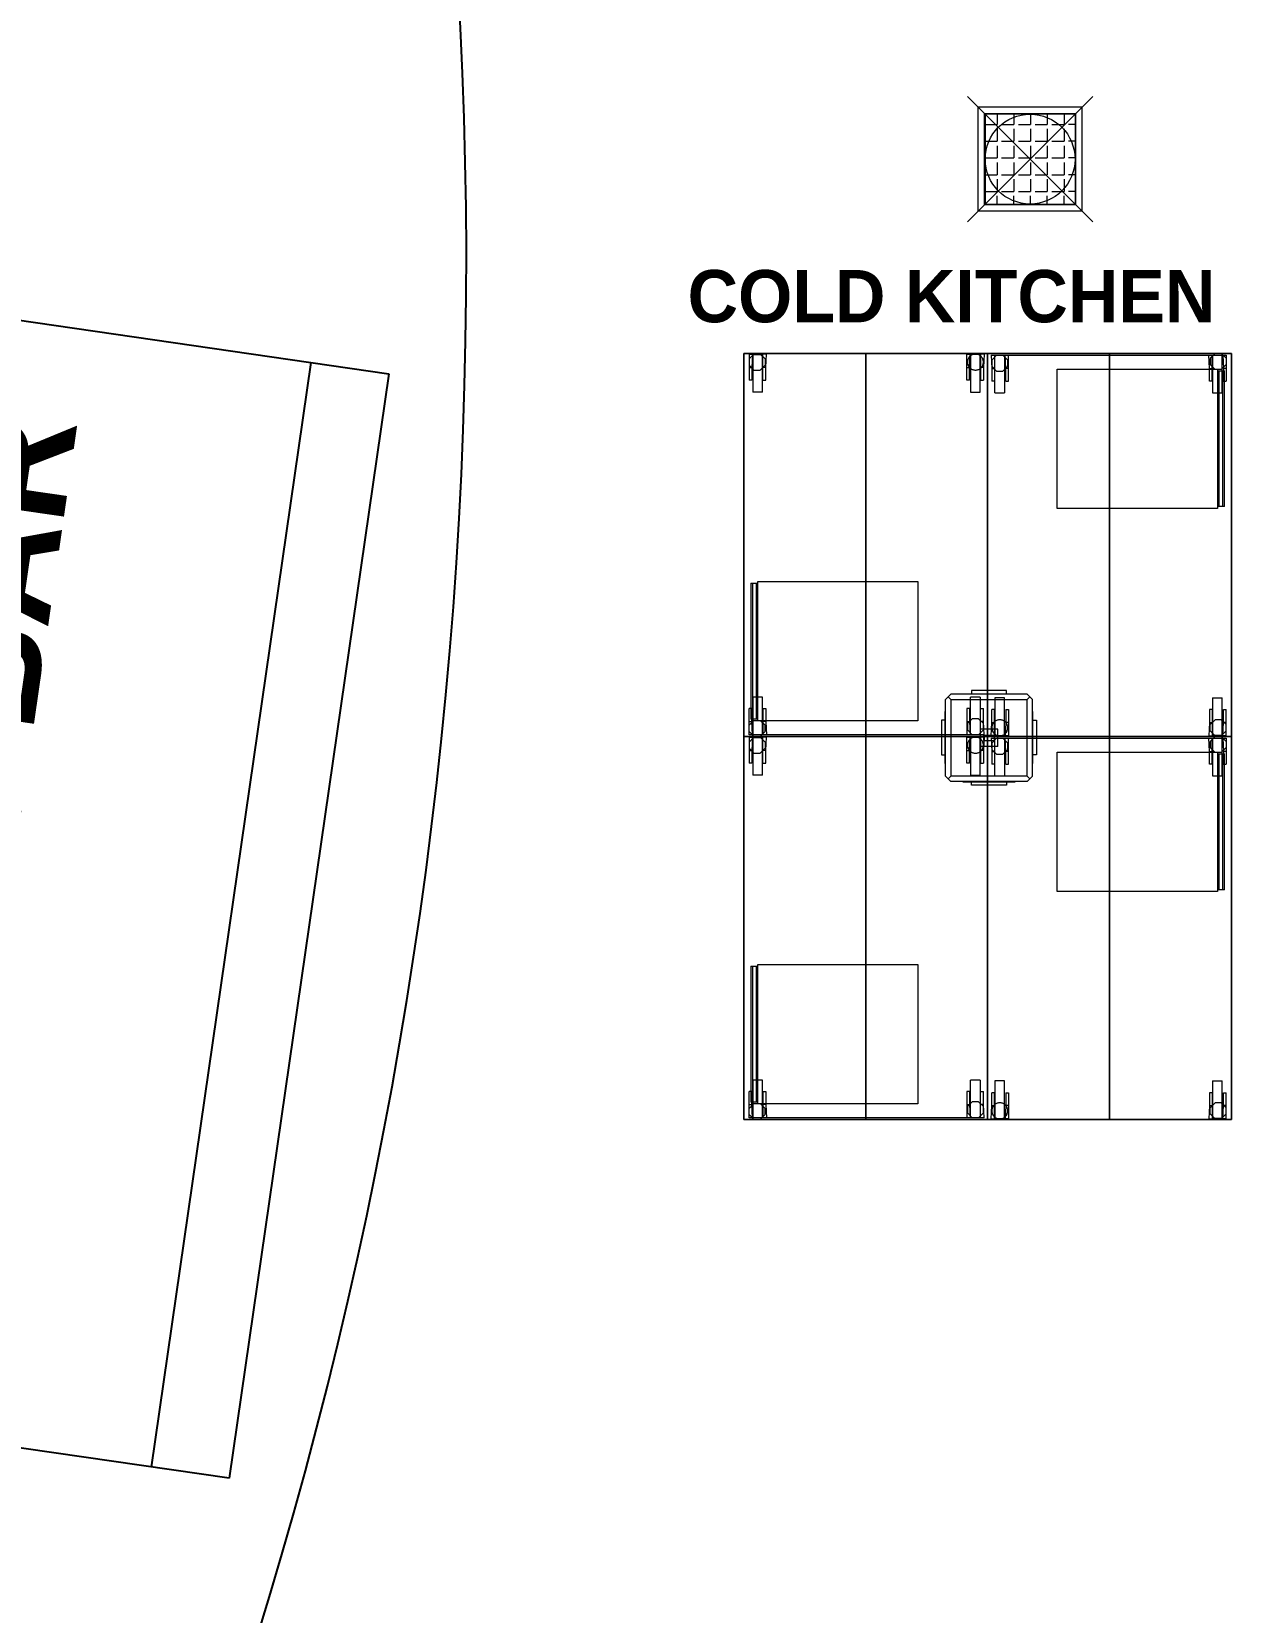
# Model space of a CAD drawing. Header units: inches. Extents: x 478327 to 492265, y -26791 to -22136.
# Drawn here: x 482668.2 to 482767.8, y -25893.4 to -25762.1 of the extents above; entities that cross this region are included whole.
import ezdxf

# ---------------------------------------------------------------- set-up
doc = ezdxf.new("R2010")
doc.units = ezdxf.units.IN
doc.header["$MEASUREMENT"] = 0
doc.linetypes.add('AUSGEZOGEN', pattern=[0])
doc.layers.add('A-GLASS', color=4, linetype='Continuous')
doc.layers.add('K3-TEXT', color=167, linetype='AUSGEZOGEN')
doc.layers.add('TC-EQUIPMENT', color=251, linetype='Continuous', lineweight=5)
doc.styles.get("Standard").update_dxf_attribs({"font": ''})
doc.styles.get('Standard').set_extended_font_data('MicrogrammaSSi', bold=True)

msp = doc.modelspace()

# ---------------------------------------------------------------- linework, layer by layer
at = {"color": 30, "true_color": 0xf26722}
for p, q in [((482652.552, -25783.948, 3.812), (482697.885, -25790.508, 3.812)), ((482678.154, -25881.293, 3.812), (482691.427, -25789.574, 3.812)), ((482697.885, -25790.508, 3.812), (482684.611, -25882.228, 3.812)), ((482684.611, -25882.228, 3.812), (482639.278, -25875.667, 3.812))]:
    msp.add_line(p, q, dxfattribs=at)
at = {"layer": 'A-GLASS', "color": 4}
msp.add_arc((482318.594, -25780.954, 0.693), 385.703, 297.78218, 76.81682, dxfattribs=at)
at = {"layer": 'TC-EQUIPMENT'}
for p, q in [((482756.327, -25767.471), (482745.917, -25777.882)), ((482756.327, -25777.882), (482745.917, -25767.471)), ((482746.784, -25768.338), (482746.784, -25777.014)), ((482746.784, -25768.338), (482755.46, -25768.338)), ((482747.334, -25776.465), (482747.334, -25768.888)), ((482747.334, -25768.888), (482754.91, -25768.888)), ((482747.391, -25768.946), (482747.391, -25776.407)), ((482754.853, -25768.946), (482747.391, -25768.946)), ((482748.379, -25768.946), (482748.379, -25769.795)), ((482749.771, -25768.946), (482749.771, -25769.795)), ((482751.163, -25768.946), (482751.163, -25769.795)), ((482752.554, -25768.946), (482752.554, -25769.795)), ((482753.946, -25768.946), (482753.946, -25769.795)), ((482754.853, -25768.946), (482754.853, -25776.407)), ((482754.91, -25776.465), (482754.91, -25768.888)), ((482755.46, -25777.014), (482755.46, -25768.338)), ((482747.391, -25769.795), (482748.379, -25769.795)), ((482748.379, -25770.174), (482748.379, -25771.186)), ((482748.758, -25769.795), (482749.771, -25769.795)), ((482749.771, -25770.174), (482749.771, -25771.186)), ((482750.15, -25769.795), (482751.163, -25769.795)), ((482751.163, -25770.174), (482751.163, -25771.186)), ((482751.542, -25769.795), (482752.554, -25769.795)), ((482752.554, -25770.174), (482752.554, -25771.186)), ((482752.934, -25769.795), (482753.946, -25769.795)), ((482753.946, -25770.174), (482753.946, -25771.186)), ((482754.853, -25769.795), (482754.325, -25769.795)), ((482747.391, -25771.186), (482748.379, -25771.186)), ((482748.379, -25771.566), (482748.379, -25772.578)), ((482748.758, -25771.186), (482749.771, -25771.186)), ((482749.771, -25771.566), (482749.771, -25772.578)), ((482750.15, -25771.186), (482751.163, -25771.186)), ((482751.163, -25771.566), (482751.163, -25772.578)), ((482751.542, -25771.186), (482752.554, -25771.186)), ((482752.554, -25771.566), (482752.554, -25772.578)), ((482752.934, -25771.186), (482753.946, -25771.186)), ((482753.946, -25771.566), (482753.946, -25772.578)), ((482754.853, -25771.186), (482754.325, -25771.186)), ((482747.391, -25772.578), (482748.379, -25772.578)), ((482748.758, -25772.578), (482749.771, -25772.578)), ((482750.15, -25772.578), (482751.163, -25772.578)), ((482751.542, -25772.578), (482752.554, -25772.578)), ((482752.934, -25772.578), (482753.946, -25772.578)), ((482754.853, -25772.578), (482754.325, -25772.578)), ((482747.391, -25773.97), (482748.379, -25773.97)), ((482748.379, -25772.957), (482748.379, -25773.97)), ((482748.758, -25773.97), (482749.771, -25773.97)), ((482749.771, -25772.957), (482749.771, -25773.97)), ((482750.15, -25773.97), (482751.163, -25773.97)), ((482751.163, -25772.957), (482751.163, -25773.97)), ((482751.542, -25773.97), (482752.554, -25773.97)), ((482752.554, -25772.957), (482752.554, -25773.97)), ((482752.934, -25773.97), (482753.946, -25773.97)), ((482753.946, -25772.957), (482753.946, -25773.97)), ((482754.853, -25773.97), (482754.325, -25773.97)), ((482747.391, -25775.362), (482748.379, -25775.362)), ((482748.379, -25774.349), (482748.379, -25775.362)), ((482748.758, -25775.362), (482749.771, -25775.362)), ((482749.771, -25774.349), (482749.771, -25775.362)), ((482750.15, -25775.362), (482751.163, -25775.362)), ((482751.163, -25774.349), (482751.163, -25775.362)), ((482751.542, -25775.362), (482752.554, -25775.362)), ((482752.554, -25774.349), (482752.554, -25775.362)), ((482752.934, -25775.362), (482753.946, -25775.362)), ((482753.946, -25774.349), (482753.946, -25775.362)), ((482754.853, -25775.362), (482754.325, -25775.362)), ((482754.91, -25776.465), (482747.334, -25776.465)), ((482747.391, -25776.407), (482754.853, -25776.407)), ((482748.379, -25776.407), (482748.379, -25775.741)), ((482749.771, -25776.407), (482749.771, -25775.741)), ((482751.163, -25776.407), (482751.163, -25775.741)), ((482752.554, -25776.407), (482752.554, -25775.741)), ((482753.946, -25776.407), (482753.946, -25775.741)), ((482755.46, -25777.014), (482746.784, -25777.014)), ((482727.351, -25788.813), (482747.594, -25788.813)), ((482727.351, -25820.624), (482727.351, -25788.813)), ((482727.351, -25820.624), (482727.351, -25788.813)), ((482727.351, -25788.813), (482727.351, -25820.624)), ((482747.594, -25788.813), (482727.351, -25788.813)), ((482727.351, -25788.813), (482747.594, -25788.813)), ((482727.784, -25788.871), (482727.784, -25791.04)), ((482727.784, -25789.276), (482728.189, -25788.871)), ((482727.784, -25788.871), (482728.074, -25788.871)), ((482728.189, -25790.201), (482727.784, -25789.796)), ((482727.784, -25789.97), (482728.016, -25789.97)), ((482728.074, -25788.871), (482728.016, -25789.97)), ((482728.016, -25789.97), (482728.016, -25791.04)), ((482728.102, -25788.9), (482728.102, -25792.023)), ((482728.102, -25788.9), (482728.912, -25788.9)), ((482728.71, -25788.871), (482728.189, -25788.871)), ((482728.71, -25788.871), (482729.115, -25789.276)), ((482729.115, -25789.796), (482728.71, -25790.201)), ((482728.912, -25792.023), (482728.912, -25788.9)), ((482728.941, -25791.04), (482728.941, -25788.871)), ((482729.23, -25788.871), (482728.941, -25788.871)), ((482729.172, -25789.97), (482728.941, -25789.97)), ((482729.115, -25789.276), (482729.115, -25789.796)), ((482729.172, -25789.97), (482729.23, -25788.871)), ((482729.172, -25791.04), (482729.172, -25789.97)), ((482737.472, -25788.813), (482737.472, -25820.624)), ((482737.472, -25820.624), (482737.472, -25788.813)), ((482745.859, -25791.04), (482745.859, -25788.871)), ((482745.859, -25788.871), (482746.148, -25788.871)), ((482745.859, -25789.97), (482746.09, -25789.97)), ((482745.919, -25789.478), (482745.917, -25789.536)), ((482745.917, -25789.536), (482745.919, -25789.594)), ((482745.927, -25789.421), (482745.919, -25789.478)), ((482745.919, -25789.594), (482745.927, -25789.651)), ((482745.939, -25789.364), (482745.927, -25789.421)), ((482745.927, -25789.651), (482745.939, -25789.708)), ((482745.957, -25789.308), (482745.939, -25789.364)), ((482745.939, -25789.708), (482745.957, -25789.763)), ((482745.979, -25789.255), (482745.957, -25789.308)), ((482745.957, -25789.763), (482745.979, -25789.817)), ((482746.006, -25789.203), (482745.979, -25789.255)), ((482745.979, -25789.817), (482746.006, -25789.869)), ((482746.037, -25789.154), (482746.006, -25789.203)), ((482746.006, -25789.869), (482746.037, -25789.917)), ((482746.072, -25789.108), (482746.037, -25789.154)), ((482746.037, -25789.917), (482746.072, -25789.963)), ((482746.112, -25789.065), (482746.072, -25789.108)), ((482746.072, -25789.963), (482746.112, -25790.006)), ((482746.09, -25789.97), (482746.148, -25788.871)), ((482746.09, -25791.04), (482746.09, -25789.97)), ((482746.155, -25789.026), (482746.112, -25789.065)), ((482746.2, -25788.991), (482746.155, -25789.026)), ((482746.177, -25788.9), (482746.177, -25792.023)), ((482746.987, -25788.9), (482746.177, -25788.9)), ((482746.249, -25788.96), (482746.2, -25788.991)), ((482746.301, -25788.933), (482746.249, -25788.96)), ((482746.354, -25788.911), (482746.301, -25788.933)), ((482746.41, -25788.893), (482746.354, -25788.911)), ((482746.466, -25788.881), (482746.41, -25788.893)), ((482746.524, -25788.873), (482746.466, -25788.881)), ((482746.582, -25788.871), (482746.524, -25788.873)), ((482746.64, -25788.873), (482746.582, -25788.871)), ((482746.697, -25788.881), (482746.64, -25788.873)), ((482746.754, -25788.893), (482746.697, -25788.881)), ((482746.809, -25788.911), (482746.754, -25788.893)), ((482746.863, -25788.933), (482746.809, -25788.911)), ((482746.914, -25788.96), (482746.863, -25788.933)), ((482746.963, -25788.991), (482746.914, -25788.96)), ((482747.009, -25789.026), (482746.963, -25788.991)), ((482746.987, -25792.023), (482746.987, -25788.9)), ((482747.052, -25789.065), (482747.009, -25789.026)), ((482747.016, -25788.871), (482747.016, -25791.04)), ((482747.305, -25788.871), (482747.016, -25788.871)), ((482747.247, -25789.97), (482747.016, -25789.97)), ((482747.092, -25789.108), (482747.052, -25789.065)), ((482747.052, -25790.006), (482747.092, -25789.963)), ((482747.127, -25789.154), (482747.092, -25789.108)), ((482747.092, -25789.963), (482747.127, -25789.917)), ((482747.158, -25789.203), (482747.127, -25789.154)), ((482747.127, -25789.917), (482747.158, -25789.869)), ((482747.185, -25789.255), (482747.158, -25789.203)), ((482747.158, -25789.869), (482747.185, -25789.817)), ((482747.207, -25789.308), (482747.185, -25789.255)), ((482747.185, -25789.817), (482747.207, -25789.763)), ((482747.225, -25789.364), (482747.207, -25789.308)), ((482747.207, -25789.763), (482747.225, -25789.708)), ((482747.237, -25789.421), (482747.225, -25789.364)), ((482747.225, -25789.708), (482747.237, -25789.651)), ((482747.244, -25789.478), (482747.237, -25789.421)), ((482747.237, -25789.651), (482747.244, -25789.594)), ((482747.247, -25789.536), (482747.244, -25789.478)), ((482747.244, -25789.594), (482747.247, -25789.536)), ((482747.305, -25788.871), (482747.247, -25789.97)), ((482747.247, -25789.97), (482747.247, -25791.04)), ((482747.594, -25788.813), (482747.594, -25820.624)), ((482747.594, -25820.624), (482747.594, -25788.813)), ((482747.594, -25788.813), (482747.594, -25820.624)), ((482767.837, -25788.813), (482747.594, -25788.813)), ((482747.594, -25820.624), (482747.594, -25788.813)), ((482747.594, -25788.813), (482747.594, -25820.624)), ((482747.594, -25820.624), (482747.594, -25788.813)), ((482747.594, -25788.813), (482767.837, -25788.813)), ((482767.837, -25788.813), (482747.594, -25788.813)), ((482747.883, -25788.958), (482767.403, -25788.958)), ((482747.883, -25788.958), (482747.941, -25790.056)), ((482748.346, -25788.958), (482747.941, -25789.362)), ((482747.941, -25789.362), (482747.941, -25789.883)), ((482747.941, -25789.883), (482748.346, -25790.288)), ((482748.172, -25788.958), (482748.172, -25791.126)), ((482748.201, -25792.081), (482748.201, -25788.958)), ((482749.271, -25789.362), (482748.866, -25788.958)), ((482748.866, -25790.288), (482749.271, -25789.883)), ((482749.011, -25788.958), (482749.011, -25792.081)), ((482749.098, -25790.056), (482749.04, -25788.958)), ((482749.271, -25789.883), (482749.271, -25789.362)), ((482749.329, -25791.126), (482749.329, -25788.958)), ((482757.716, -25820.624), (482757.716, -25788.813)), ((482757.716, -25788.813), (482757.716, -25820.624)), ((482766.015, -25790.056), (482765.958, -25788.958)), ((482766.478, -25788.813), (482766.073, -25789.218)), ((482766.073, -25789.218), (482766.073, -25789.738)), ((482766.073, -25789.738), (482766.478, -25790.143)), ((482766.247, -25791.126), (482766.247, -25788.958)), ((482766.276, -25788.958), (482766.276, -25792.081)), ((482767.403, -25789.218), (482766.999, -25788.813)), ((482766.999, -25790.143), (482767.403, -25789.738)), ((482767.085, -25792.081), (482767.085, -25788.958)), ((482767.114, -25788.958), (482767.172, -25790.056)), ((482767.403, -25788.958), (482767.403, -25791.126)), ((482767.837, -25788.813), (482767.837, -25820.624)), ((482767.837, -25788.813), (482767.837, -25820.624)), ((482767.837, -25820.624), (482767.837, -25788.813)), ((482728.016, -25791.04), (482727.784, -25791.04)), ((482728.189, -25790.201), (482728.71, -25790.201)), ((482728.941, -25791.04), (482729.172, -25791.04)), ((482746.09, -25791.04), (482745.859, -25791.04)), ((482746.112, -25790.006), (482746.155, -25790.045)), ((482746.155, -25790.045), (482746.2, -25790.08)), ((482746.2, -25790.08), (482746.249, -25790.112)), ((482746.249, -25790.112), (482746.301, -25790.139)), ((482746.301, -25790.139), (482746.354, -25790.161)), ((482746.354, -25790.161), (482746.41, -25790.178)), ((482746.41, -25790.178), (482746.466, -25790.191)), ((482746.466, -25790.191), (482746.524, -25790.198)), ((482746.524, -25790.198), (482746.582, -25790.201)), ((482746.582, -25790.201), (482746.64, -25790.198)), ((482746.64, -25790.198), (482746.697, -25790.191)), ((482746.697, -25790.191), (482746.754, -25790.178)), ((482746.754, -25790.178), (482746.809, -25790.161)), ((482746.809, -25790.161), (482746.863, -25790.139)), ((482746.863, -25790.139), (482746.914, -25790.112)), ((482746.914, -25790.112), (482746.963, -25790.08)), ((482746.963, -25790.08), (482747.009, -25790.045)), ((482747.009, -25790.045), (482747.052, -25790.006)), ((482747.016, -25791.04), (482747.247, -25791.04)), ((482747.941, -25790.056), (482747.941, -25791.126)), ((482747.941, -25790.056), (482748.172, -25790.056)), ((482748.172, -25791.126), (482747.941, -25791.126)), ((482748.346, -25790.288), (482748.866, -25790.288)), ((482749.098, -25791.126), (482749.098, -25790.056)), ((482749.329, -25790.056), (482749.098, -25790.056)), ((482749.098, -25791.126), (482749.329, -25791.126)), ((482753.378, -25790.114), (482766.68, -25790.114)), ((482753.378, -25801.682), (482753.378, -25790.114)), ((482766.015, -25791.126), (482766.015, -25790.056)), ((482766.015, -25790.056), (482766.247, -25790.056)), ((482766.247, -25791.126), (482766.015, -25791.126)), ((482766.999, -25790.143), (482766.478, -25790.143)), ((482766.68, -25790.114), (482766.68, -25801.682)), ((482766.68, -25790.259), (482767.259, -25790.259)), ((482766.825, -25801.537), (482766.825, -25790.259)), ((482767.114, -25801.537), (482767.114, -25790.259)), ((482767.172, -25790.056), (482767.172, -25791.126)), ((482767.403, -25790.056), (482767.172, -25790.056)), ((482767.172, -25791.126), (482767.403, -25791.126)), ((482767.23, -25790.259), (482767.23, -25801.537)), ((482728.912, -25792.023), (482728.102, -25792.023)), ((482746.177, -25792.023), (482746.987, -25792.023)), ((482748.201, -25792.081), (482749.011, -25792.081)), ((482766.276, -25792.081), (482767.085, -25792.081)), ((482766.68, -25801.682), (482753.378, -25801.682)), ((482767.259, -25801.537), (482766.68, -25801.537)), ((482727.929, -25807.9), (482728.507, -25807.9)), ((482727.958, -25819.178), (482727.958, -25807.9)), ((482728.074, -25807.9), (482728.074, -25819.178)), ((482728.363, -25807.9), (482728.363, -25819.178)), ((482728.507, -25807.755), (482741.81, -25807.755)), ((482728.507, -25819.323), (482728.507, -25807.755)), ((482741.81, -25807.755), (482741.81, -25819.323)), ((482728.102, -25817.356), (482728.102, -25820.479)), ((482728.912, -25817.356), (482728.102, -25817.356)), ((482728.912, -25820.479), (482728.912, -25817.356)), ((482744.095, -25817.559), (482744.312, -25817.342)), ((482744.312, -25817.342), (482744.528, -25817.125)), ((482744.528, -25817.559), (482744.312, -25817.342)), ((482750.891, -25817.125), (482744.528, -25817.125)), ((482745.541, -25817.096), (482749.879, -25817.096)), ((482745.541, -25817.096), (482745.541, -25817.125)), ((482746.177, -25820.479), (482746.177, -25817.356)), ((482746.987, -25817.356), (482746.177, -25817.356)), ((482749.156, -25816.807), (482746.264, -25816.807)), ((482746.264, -25816.807), (482746.264, -25817.096)), ((482746.987, -25817.356), (482746.987, -25820.479)), ((482748.201, -25817.414), (482748.201, -25820.537)), ((482749.011, -25817.414), (482748.201, -25817.414)), ((482749.011, -25820.537), (482749.011, -25817.414)), ((482749.156, -25817.096), (482749.156, -25816.807)), ((482749.879, -25817.125), (482749.879, -25817.096)), ((482750.891, -25817.125), (482751.108, -25817.342)), ((482751.108, -25817.342), (482750.891, -25817.559)), ((482751.108, -25817.342), (482751.324, -25817.559)), ((482766.276, -25817.414), (482766.276, -25820.537)), ((482766.276, -25817.414), (482767.085, -25817.414)), ((482767.085, -25820.537), (482767.085, -25817.414)), ((482727.784, -25820.479), (482727.784, -25818.31)), ((482728.016, -25818.31), (482727.784, -25818.31)), ((482728.016, -25819.38), (482728.016, -25818.31)), ((482728.941, -25818.31), (482728.941, -25820.479)), ((482728.941, -25818.31), (482729.172, -25818.31)), ((482729.172, -25818.31), (482729.172, -25819.38)), ((482744.066, -25822.88), (482744.066, -25818.542)), ((482744.095, -25818.542), (482744.066, -25818.542)), ((482744.095, -25823.921), (482744.095, -25817.559)), ((482744.528, -25817.559), (482744.528, -25823.921)), ((482744.528, -25817.559), (482750.891, -25817.559)), ((482745.859, -25818.31), (482745.859, -25820.479)), ((482746.09, -25818.31), (482745.859, -25818.31)), ((482746.09, -25818.31), (482746.09, -25819.38)), ((482747.016, -25820.479), (482747.016, -25818.31)), ((482747.016, -25818.31), (482747.247, -25818.31)), ((482747.247, -25819.38), (482747.247, -25818.31)), ((482747.941, -25819.467), (482747.941, -25818.397)), ((482748.172, -25818.397), (482747.941, -25818.397)), ((482748.172, -25820.566), (482748.172, -25818.397)), ((482749.098, -25818.397), (482749.098, -25819.467)), ((482749.098, -25818.397), (482749.329, -25818.397)), ((482749.329, -25818.397), (482749.329, -25820.566)), ((482750.891, -25823.921), (482750.891, -25817.559)), ((482751.324, -25823.921), (482751.324, -25817.559)), ((482751.324, -25818.542), (482751.353, -25818.542)), ((482751.353, -25822.88), (482751.353, -25818.542)), ((482766.015, -25818.397), (482766.015, -25819.467)), ((482766.247, -25818.397), (482766.015, -25818.397)), ((482766.247, -25818.397), (482766.247, -25820.566)), ((482767.172, -25819.467), (482767.172, -25818.397)), ((482767.172, -25818.397), (482767.403, -25818.397)), ((482767.403, -25820.566), (482767.403, -25818.397)), ((482728.189, -25819.294), (482727.784, -25819.699)), ((482727.784, -25819.38), (482728.016, -25819.38)), ((482728.507, -25819.178), (482727.929, -25819.178)), ((482728.074, -25820.479), (482728.016, -25819.38)), ((482728.189, -25819.294), (482728.71, -25819.294)), ((482741.81, -25819.323), (482728.507, -25819.323)), ((482729.115, -25819.699), (482728.71, -25819.294)), ((482729.172, -25819.38), (482728.941, -25819.38)), ((482729.115, -25820.219), (482729.115, -25819.699)), ((482729.172, -25819.38), (482729.23, -25820.479)), ((482743.777, -25819.265), (482743.777, -25822.157)), ((482744.066, -25819.265), (482743.777, -25819.265)), ((482745.859, -25819.38), (482746.09, -25819.38)), ((482746.321, -25819.149), (482745.917, -25819.554)), ((482745.917, -25819.554), (482745.917, -25820.074)), ((482745.917, -25820.074), (482746.321, -25820.479)), ((482746.09, -25819.38), (482746.148, -25820.479)), ((482746.842, -25819.149), (482746.321, -25819.149)), ((482747.247, -25819.554), (482746.842, -25819.149)), ((482746.842, -25820.479), (482747.247, -25820.074)), ((482748.433, -25820.017), (482746.987, -25820.017)), ((482746.987, -25820.017), (482746.987, -25821.463)), ((482747.247, -25819.38), (482747.016, -25819.38)), ((482747.305, -25820.479), (482747.247, -25819.38)), ((482747.247, -25820.074), (482747.247, -25819.554)), ((482747.883, -25820.566), (482747.941, -25819.467)), ((482747.941, -25819.467), (482748.172, -25819.467)), ((482747.944, -25819.843), (482747.941, -25819.901)), ((482747.941, -25819.901), (482747.944, -25819.959)), ((482747.951, -25819.786), (482747.944, -25819.843)), ((482747.944, -25819.959), (482747.951, -25820.016)), ((482747.964, -25819.729), (482747.951, -25819.786)), ((482747.951, -25820.016), (482747.964, -25820.073)), ((482747.981, -25819.673), (482747.964, -25819.729)), ((482747.964, -25820.073), (482747.981, -25820.128)), ((482748.003, -25819.62), (482747.981, -25819.673)), ((482747.981, -25820.128), (482748.003, -25820.182)), ((482748.03, -25819.568), (482748.003, -25819.62)), ((482748.061, -25819.52), (482748.03, -25819.568)), ((482748.097, -25819.473), (482748.061, -25819.52)), ((482748.136, -25819.43), (482748.097, -25819.473)), ((482748.179, -25819.391), (482748.136, -25819.43)), ((482748.225, -25819.356), (482748.179, -25819.391)), ((482748.273, -25819.325), (482748.225, -25819.356)), ((482748.325, -25819.298), (482748.273, -25819.325)), ((482748.379, -25819.276), (482748.325, -25819.298)), ((482748.434, -25819.258), (482748.379, -25819.276)), ((482748.433, -25821.463), (482748.433, -25820.017)), ((482748.491, -25819.246), (482748.434, -25819.258)), ((482748.548, -25819.238), (482748.491, -25819.246)), ((482748.606, -25819.236), (482748.548, -25819.238)), ((482748.664, -25819.238), (482748.606, -25819.236)), ((482748.722, -25819.246), (482748.664, -25819.238)), ((482748.778, -25819.258), (482748.722, -25819.246)), ((482748.834, -25819.276), (482748.778, -25819.258)), ((482748.887, -25819.298), (482748.834, -25819.276)), ((482748.939, -25819.325), (482748.887, -25819.298)), ((482748.988, -25819.356), (482748.939, -25819.325)), ((482749.034, -25819.391), (482748.988, -25819.356)), ((482749.076, -25819.43), (482749.034, -25819.391)), ((482749.098, -25819.467), (482749.04, -25820.566)), ((482749.116, -25819.473), (482749.076, -25819.43)), ((482749.329, -25819.467), (482749.098, -25819.467)), ((482749.151, -25819.52), (482749.116, -25819.473)), ((482749.182, -25819.568), (482749.151, -25819.52)), ((482749.209, -25819.62), (482749.182, -25819.568)), ((482749.231, -25819.673), (482749.209, -25819.62)), ((482749.209, -25820.182), (482749.231, -25820.128)), ((482749.249, -25819.729), (482749.231, -25819.673)), ((482749.231, -25820.128), (482749.249, -25820.073)), ((482749.261, -25819.786), (482749.249, -25819.729)), ((482749.249, -25820.073), (482749.261, -25820.016)), ((482749.269, -25819.843), (482749.261, -25819.786)), ((482749.261, -25820.016), (482749.269, -25819.959)), ((482749.271, -25819.901), (482749.269, -25819.843)), ((482749.269, -25819.959), (482749.271, -25819.901)), ((482751.353, -25819.265), (482751.643, -25819.265)), ((482751.643, -25819.265), (482751.643, -25822.157)), ((482766.015, -25819.467), (482765.958, -25820.566)), ((482766.015, -25819.467), (482766.247, -25819.467)), ((482766.073, -25819.641), (482766.478, -25819.236)), ((482766.073, -25820.161), (482766.073, -25819.641)), ((482766.478, -25820.566), (482766.073, -25820.161)), ((482766.999, -25819.236), (482766.478, -25819.236)), ((482766.999, -25819.236), (482767.403, -25819.641)), ((482767.403, -25820.161), (482766.999, -25820.566)), ((482767.114, -25820.566), (482767.172, -25819.467)), ((482767.403, -25819.467), (482767.172, -25819.467)), ((482747.594, -25820.624), (482727.351, -25820.624)), ((482747.594, -25820.624), (482727.351, -25820.624)), ((482727.351, -25820.624), (482747.594, -25820.624)), ((482727.351, -25820.624), (482747.594, -25820.624)), ((482727.351, -25852.435), (482727.351, -25820.624)), ((482727.351, -25852.435), (482727.351, -25820.624)), ((482727.351, -25820.624), (482727.351, -25852.435)), ((482747.594, -25820.624), (482727.351, -25820.624)), ((482727.351, -25820.624), (482747.594, -25820.624)), ((482727.784, -25820.219), (482728.189, -25820.624)), ((482747.305, -25820.479), (482727.784, -25820.479)), ((482727.784, -25820.682), (482727.784, -25822.851)), ((482727.784, -25821.087), (482728.189, -25820.682)), ((482727.784, -25820.682), (482728.074, -25820.682)), ((482728.074, -25820.682), (482728.016, -25821.781)), ((482728.102, -25820.711), (482728.102, -25823.834)), ((482728.102, -25820.711), (482728.912, -25820.711)), ((482728.71, -25820.682), (482728.189, -25820.682)), ((482728.71, -25820.624), (482729.115, -25820.219)), ((482728.71, -25820.682), (482729.115, -25821.087)), ((482728.912, -25823.834), (482728.912, -25820.711)), ((482728.941, -25822.851), (482728.941, -25820.682)), ((482729.23, -25820.682), (482728.941, -25820.682)), ((482729.115, -25821.087), (482729.115, -25821.607)), ((482729.172, -25821.781), (482729.23, -25820.682)), ((482737.472, -25820.624), (482737.472, -25852.435)), ((482737.472, -25852.435), (482737.472, -25820.624)), ((482745.859, -25822.851), (482745.859, -25820.682)), ((482745.859, -25820.682), (482746.148, -25820.682)), ((482745.919, -25821.289), (482745.917, -25821.347)), ((482745.917, -25821.347), (482745.919, -25821.405)), ((482745.927, -25821.232), (482745.919, -25821.289)), ((482745.919, -25821.405), (482745.927, -25821.462)), ((482745.939, -25821.175), (482745.927, -25821.232)), ((482745.927, -25821.462), (482745.939, -25821.519)), ((482745.957, -25821.119), (482745.939, -25821.175)), ((482745.979, -25821.066), (482745.957, -25821.119)), ((482746.006, -25821.014), (482745.979, -25821.066)), ((482746.037, -25820.965), (482746.006, -25821.014)), ((482746.072, -25820.919), (482746.037, -25820.965)), ((482746.112, -25820.876), (482746.072, -25820.919)), ((482746.09, -25821.781), (482746.148, -25820.682)), ((482746.155, -25820.837), (482746.112, -25820.876)), ((482746.2, -25820.802), (482746.155, -25820.837)), ((482746.177, -25820.711), (482746.177, -25823.834)), ((482746.987, -25820.711), (482746.177, -25820.711)), ((482746.249, -25820.771), (482746.2, -25820.802)), ((482746.301, -25820.744), (482746.249, -25820.771)), ((482746.354, -25820.722), (482746.301, -25820.744)), ((482746.41, -25820.704), (482746.354, -25820.722)), ((482746.466, -25820.692), (482746.41, -25820.704)), ((482746.524, -25820.684), (482746.466, -25820.692)), ((482746.582, -25820.682), (482746.524, -25820.684)), ((482746.64, -25820.684), (482746.582, -25820.682)), ((482746.697, -25820.692), (482746.64, -25820.684)), ((482746.754, -25820.704), (482746.697, -25820.692)), ((482746.809, -25820.722), (482746.754, -25820.704)), ((482746.863, -25820.744), (482746.809, -25820.722)), ((482746.914, -25820.771), (482746.863, -25820.744)), ((482746.963, -25820.802), (482746.914, -25820.771)), ((482747.009, -25820.837), (482746.963, -25820.802)), ((482746.987, -25823.834), (482746.987, -25820.711)), ((482748.433, -25821.463), (482746.987, -25821.463)), ((482747.052, -25820.876), (482747.009, -25820.837)), ((482747.016, -25820.682), (482747.016, -25822.851)), ((482747.305, -25820.682), (482747.016, -25820.682)), ((482747.092, -25820.919), (482747.052, -25820.876)), ((482747.127, -25820.965), (482747.092, -25820.919)), ((482747.158, -25821.014), (482747.127, -25820.965)), ((482747.185, -25821.066), (482747.158, -25821.014)), ((482747.207, -25821.119), (482747.185, -25821.066)), ((482747.225, -25821.175), (482747.207, -25821.119)), ((482747.237, -25821.232), (482747.225, -25821.175)), ((482747.225, -25821.519), (482747.237, -25821.462)), ((482747.244, -25821.289), (482747.237, -25821.232)), ((482747.237, -25821.462), (482747.244, -25821.405)), ((482747.247, -25821.347), (482747.244, -25821.289)), ((482747.244, -25821.405), (482747.247, -25821.347)), ((482747.305, -25820.682), (482747.247, -25821.781)), ((482748.143, -25820.537), (482747.276, -25820.537)), ((482747.276, -25820.971), (482747.276, -25820.537)), ((482747.276, -25820.971), (482748.143, -25820.971)), ((482747.594, -25820.624), (482747.594, -25852.435)), ((482747.594, -25852.435), (482747.594, -25820.624)), ((482747.594, -25820.624), (482747.594, -25852.435)), ((482767.837, -25820.624), (482747.594, -25820.624)), ((482747.594, -25852.435), (482747.594, -25820.624)), ((482747.594, -25820.624), (482747.594, -25852.435)), ((482747.594, -25852.435), (482747.594, -25820.624)), ((482747.594, -25820.624), (482767.837, -25820.624)), ((482767.837, -25820.624), (482747.594, -25820.624)), ((482767.837, -25820.624), (482747.594, -25820.624)), ((482747.594, -25820.624), (482767.837, -25820.624)), ((482767.837, -25820.624), (482747.594, -25820.624)), ((482747.883, -25820.566), (482748.172, -25820.566)), ((482747.883, -25820.769), (482767.403, -25820.769)), ((482747.883, -25820.769), (482747.941, -25821.867)), ((482748.346, -25820.769), (482747.941, -25821.173)), ((482747.941, -25821.173), (482747.941, -25821.694)), ((482748.003, -25820.182), (482748.03, -25820.234)), ((482748.03, -25820.234), (482748.061, -25820.282)), ((482748.061, -25820.282), (482748.097, -25820.328)), ((482748.097, -25820.328), (482748.136, -25820.371)), ((482748.136, -25820.371), (482748.179, -25820.41)), ((482748.143, -25820.537), (482748.143, -25820.971)), ((482748.172, -25820.769), (482748.172, -25822.937)), ((482748.179, -25820.41), (482748.225, -25820.446)), ((482748.201, -25820.537), (482749.011, -25820.537)), ((482748.201, -25823.892), (482748.201, -25820.769)), ((482748.225, -25820.446), (482748.273, -25820.477)), ((482748.273, -25820.477), (482748.325, -25820.504)), ((482748.325, -25820.504), (482748.379, -25820.526)), ((482748.379, -25820.526), (482748.434, -25820.543)), ((482748.434, -25820.543), (482748.491, -25820.556)), ((482748.491, -25820.556), (482748.548, -25820.564)), ((482748.548, -25820.564), (482748.606, -25820.566)), ((482748.606, -25820.566), (482748.664, -25820.564)), ((482748.664, -25820.564), (482748.722, -25820.556)), ((482748.722, -25820.556), (482748.778, -25820.543)), ((482748.778, -25820.543), (482748.834, -25820.526)), ((482748.834, -25820.526), (482748.887, -25820.504)), ((482749.271, -25821.173), (482748.866, -25820.769)), ((482748.887, -25820.504), (482748.939, -25820.477)), ((482748.939, -25820.477), (482748.988, -25820.446)), ((482748.988, -25820.446), (482749.034, -25820.41)), ((482749.011, -25820.769), (482749.011, -25823.892)), ((482749.034, -25820.41), (482749.076, -25820.371)), ((482749.329, -25820.566), (482749.04, -25820.566)), ((482749.098, -25821.867), (482749.04, -25820.769)), ((482749.076, -25820.371), (482749.116, -25820.328)), ((482749.116, -25820.328), (482749.151, -25820.282)), ((482749.151, -25820.282), (482749.182, -25820.234)), ((482749.182, -25820.234), (482749.209, -25820.182)), ((482749.271, -25821.694), (482749.271, -25821.173)), ((482749.329, -25822.937), (482749.329, -25820.769)), ((482757.716, -25852.435), (482757.716, -25820.624)), ((482757.716, -25820.624), (482757.716, -25852.435)), ((482765.958, -25820.566), (482766.247, -25820.566)), ((482766.015, -25821.867), (482765.958, -25820.769)), ((482766.478, -25820.624), (482766.073, -25821.029)), ((482766.073, -25821.029), (482766.073, -25821.549)), ((482766.247, -25822.937), (482766.247, -25820.769)), ((482767.085, -25820.537), (482766.276, -25820.537)), ((482766.276, -25820.769), (482766.276, -25823.892)), ((482766.478, -25820.566), (482766.999, -25820.566)), ((482767.403, -25821.029), (482766.999, -25820.624)), ((482767.085, -25823.892), (482767.085, -25820.769)), ((482767.403, -25820.566), (482767.114, -25820.566)), ((482767.114, -25820.769), (482767.172, -25821.867)), ((482767.403, -25820.769), (482767.403, -25822.937)), ((482767.837, -25820.624), (482767.837, -25852.435)), ((482767.837, -25820.624), (482767.837, -25852.435)), ((482767.837, -25852.435), (482767.837, -25820.624)), ((482728.189, -25822.012), (482727.784, -25821.607)), ((482727.784, -25821.781), (482728.016, -25821.781)), ((482728.016, -25821.781), (482728.016, -25822.851)), ((482728.189, -25822.012), (482728.71, -25822.012)), ((482729.115, -25821.607), (482728.71, -25822.012)), ((482729.172, -25821.781), (482728.941, -25821.781)), ((482729.172, -25822.851), (482729.172, -25821.781)), ((482743.777, -25822.157), (482744.066, -25822.157)), ((482745.859, -25821.781), (482746.09, -25821.781)), ((482745.939, -25821.519), (482745.957, -25821.574)), ((482745.957, -25821.574), (482745.979, -25821.628)), ((482745.979, -25821.628), (482746.006, -25821.68)), ((482746.006, -25821.68), (482746.037, -25821.728)), ((482746.037, -25821.728), (482746.072, -25821.774)), ((482746.072, -25821.774), (482746.112, -25821.817)), ((482746.09, -25822.851), (482746.09, -25821.781)), ((482746.112, -25821.817), (482746.155, -25821.856)), ((482746.155, -25821.856), (482746.2, -25821.891)), ((482746.2, -25821.891), (482746.249, -25821.923)), ((482746.249, -25821.923), (482746.301, -25821.95)), ((482746.301, -25821.95), (482746.354, -25821.972)), ((482746.354, -25821.972), (482746.41, -25821.989)), ((482746.41, -25821.989), (482746.466, -25822.002)), ((482746.466, -25822.002), (482746.524, -25822.009)), ((482746.524, -25822.009), (482746.582, -25822.012)), ((482746.582, -25822.012), (482746.64, -25822.009)), ((482746.64, -25822.009), (482746.697, -25822.002)), ((482746.697, -25822.002), (482746.754, -25821.989)), ((482746.754, -25821.989), (482746.809, -25821.972)), ((482746.809, -25821.972), (482746.863, -25821.95)), ((482746.863, -25821.95), (482746.914, -25821.923)), ((482746.914, -25821.923), (482746.963, -25821.891)), ((482746.963, -25821.891), (482747.009, -25821.856)), ((482747.009, -25821.856), (482747.052, -25821.817)), ((482747.247, -25821.781), (482747.016, -25821.781)), ((482747.052, -25821.817), (482747.092, -25821.774)), ((482747.092, -25821.774), (482747.127, -25821.728)), ((482747.127, -25821.728), (482747.158, -25821.68)), ((482747.158, -25821.68), (482747.185, -25821.628)), ((482747.185, -25821.628), (482747.207, -25821.574)), ((482747.207, -25821.574), (482747.225, -25821.519)), ((482747.247, -25821.781), (482747.247, -25822.851)), ((482747.941, -25821.694), (482748.346, -25822.099)), ((482747.941, -25821.867), (482747.941, -25822.937)), ((482747.941, -25821.867), (482748.172, -25821.867)), ((482748.346, -25822.099), (482748.866, -25822.099)), ((482748.866, -25822.099), (482749.271, -25821.694)), ((482749.098, -25822.937), (482749.098, -25821.867)), ((482749.329, -25821.867), (482749.098, -25821.867)), ((482751.643, -25822.157), (482751.353, -25822.157)), ((482753.378, -25821.925), (482766.68, -25821.925)), ((482753.378, -25833.493), (482753.378, -25821.925)), ((482766.015, -25822.937), (482766.015, -25821.867)), ((482766.015, -25821.867), (482766.247, -25821.867)), ((482766.073, -25821.549), (482766.478, -25821.954)), ((482766.999, -25821.954), (482766.478, -25821.954)), ((482766.68, -25821.925), (482766.68, -25833.493)), ((482766.68, -25822.07), (482767.259, -25822.07)), ((482766.825, -25833.348), (482766.825, -25822.07)), ((482766.999, -25821.954), (482767.403, -25821.549)), ((482767.114, -25833.348), (482767.114, -25822.07)), ((482767.172, -25821.867), (482767.172, -25822.937)), ((482767.403, -25821.867), (482767.172, -25821.867)), ((482767.23, -25822.07), (482767.23, -25833.348)), ((482728.016, -25822.851), (482727.784, -25822.851)), ((482728.912, -25823.834), (482728.102, -25823.834)), ((482728.941, -25822.851), (482729.172, -25822.851)), ((482744.066, -25822.88), (482744.095, -25822.88)), ((482744.312, -25824.138), (482744.095, -25823.921)), ((482744.528, -25823.921), (482744.312, -25824.138)), ((482750.891, -25823.921), (482744.528, -25823.921)), ((482746.09, -25822.851), (482745.859, -25822.851)), ((482746.177, -25823.834), (482746.987, -25823.834)), ((482747.016, -25822.851), (482747.247, -25822.851)), ((482748.172, -25822.937), (482747.941, -25822.937)), ((482748.201, -25823.892), (482749.011, -25823.892)), ((482749.098, -25822.937), (482749.329, -25822.937)), ((482750.891, -25823.921), (482751.108, -25824.138)), ((482751.324, -25823.921), (482751.108, -25824.138)), ((482751.353, -25822.88), (482751.324, -25822.88)), ((482766.247, -25822.937), (482766.015, -25822.937)), ((482766.276, -25823.892), (482767.085, -25823.892)), ((482767.172, -25822.937), (482767.403, -25822.937)), ((482744.528, -25824.355), (482744.312, -25824.138)), ((482750.891, -25824.355), (482744.528, -25824.355)), ((482745.541, -25824.383), (482745.541, -25824.355)), ((482745.541, -25824.383), (482749.879, -25824.383)), ((482746.264, -25824.673), (482746.264, -25824.383)), ((482749.156, -25824.673), (482746.264, -25824.673)), ((482749.156, -25824.383), (482749.156, -25824.673)), ((482749.879, -25824.355), (482749.879, -25824.383)), ((482751.108, -25824.138), (482750.891, -25824.355)), ((482766.68, -25833.493), (482753.378, -25833.493)), ((482767.259, -25833.348), (482766.68, -25833.348)), ((482727.929, -25839.711), (482728.507, -25839.711)), ((482727.958, -25850.989), (482727.958, -25839.711)), ((482728.074, -25839.711), (482728.074, -25850.989)), ((482728.363, -25839.711), (482728.363, -25850.989)), ((482728.507, -25839.566), (482741.81, -25839.566)), ((482728.507, -25851.134), (482728.507, -25839.566)), ((482741.81, -25839.566), (482741.81, -25851.134)), ((482727.784, -25852.29), (482727.784, -25850.121)), ((482728.016, -25850.121), (482727.784, -25850.121)), ((482728.016, -25851.191), (482728.016, -25850.121)), ((482728.102, -25849.167), (482728.102, -25852.29)), ((482728.912, -25849.167), (482728.102, -25849.167)), ((482728.912, -25852.29), (482728.912, -25849.167)), ((482728.941, -25850.121), (482728.941, -25852.29)), ((482728.941, -25850.121), (482729.172, -25850.121)), ((482729.172, -25850.121), (482729.172, -25851.191)), ((482745.859, -25850.121), (482745.859, -25852.29)), ((482746.09, -25850.121), (482745.859, -25850.121)), ((482746.09, -25850.121), (482746.09, -25851.191)), ((482746.177, -25852.29), (482746.177, -25849.167)), ((482746.987, -25849.167), (482746.177, -25849.167)), ((482746.987, -25849.167), (482746.987, -25852.29)), ((482747.016, -25852.29), (482747.016, -25850.121)), ((482747.016, -25850.121), (482747.247, -25850.121)), ((482747.247, -25851.191), (482747.247, -25850.121)), ((482747.941, -25851.278), (482747.941, -25850.208)), ((482748.172, -25850.208), (482747.941, -25850.208)), ((482748.172, -25852.377), (482748.172, -25850.208)), ((482748.201, -25849.225), (482748.201, -25852.348)), ((482749.011, -25849.225), (482748.201, -25849.225)), ((482749.011, -25852.348), (482749.011, -25849.225)), ((482749.098, -25850.208), (482749.098, -25851.278)), ((482749.098, -25850.208), (482749.329, -25850.208)), ((482749.329, -25850.208), (482749.329, -25852.377)), ((482766.015, -25850.208), (482766.015, -25851.278)), ((482766.247, -25850.208), (482766.015, -25850.208)), ((482766.247, -25850.208), (482766.247, -25852.377)), ((482766.276, -25849.225), (482766.276, -25852.348)), ((482766.276, -25849.225), (482767.085, -25849.225)), ((482767.085, -25852.348), (482767.085, -25849.225)), ((482767.172, -25851.278), (482767.172, -25850.208)), ((482767.172, -25850.208), (482767.403, -25850.208)), ((482767.403, -25852.377), (482767.403, -25850.208)), ((482728.189, -25851.105), (482727.784, -25851.51)), ((482727.784, -25851.191), (482728.016, -25851.191)), ((482728.507, -25850.989), (482727.929, -25850.989)), ((482728.074, -25852.29), (482728.016, -25851.191)), ((482728.189, -25851.105), (482728.71, -25851.105)), ((482741.81, -25851.134), (482728.507, -25851.134)), ((482729.115, -25851.51), (482728.71, -25851.105)), ((482729.172, -25851.191), (482728.941, -25851.191)), ((482729.115, -25852.03), (482729.115, -25851.51)), ((482729.172, -25851.191), (482729.23, -25852.29)), ((482745.859, -25851.191), (482746.09, -25851.191)), ((482746.321, -25850.96), (482745.917, -25851.365)), ((482745.917, -25851.365), (482745.917, -25851.885)), ((482746.09, -25851.191), (482746.148, -25852.29)), ((482746.842, -25850.96), (482746.321, -25850.96)), ((482747.247, -25851.365), (482746.842, -25850.96)), ((482747.247, -25851.191), (482747.016, -25851.191)), ((482747.305, -25852.29), (482747.247, -25851.191)), ((482747.247, -25851.885), (482747.247, -25851.365)), ((482747.883, -25852.377), (482747.941, -25851.278)), ((482747.941, -25851.278), (482748.172, -25851.278)), ((482747.944, -25851.654), (482747.941, -25851.712)), ((482747.951, -25851.597), (482747.944, -25851.654)), ((482747.964, -25851.54), (482747.951, -25851.597)), ((482747.981, -25851.484), (482747.964, -25851.54)), ((482748.003, -25851.431), (482747.981, -25851.484)), ((482748.03, -25851.379), (482748.003, -25851.431)), ((482748.061, -25851.331), (482748.03, -25851.379)), ((482748.097, -25851.284), (482748.061, -25851.331)), ((482748.136, -25851.241), (482748.097, -25851.284)), ((482748.179, -25851.202), (482748.136, -25851.241)), ((482748.225, -25851.167), (482748.179, -25851.202)), ((482748.273, -25851.136), (482748.225, -25851.167)), ((482748.325, -25851.109), (482748.273, -25851.136)), ((482748.379, -25851.087), (482748.325, -25851.109)), ((482748.434, -25851.069), (482748.379, -25851.087)), ((482748.491, -25851.057), (482748.434, -25851.069)), ((482748.548, -25851.049), (482748.491, -25851.057)), ((482748.606, -25851.047), (482748.548, -25851.049)), ((482748.664, -25851.049), (482748.606, -25851.047)), ((482748.722, -25851.057), (482748.664, -25851.049)), ((482748.778, -25851.069), (482748.722, -25851.057)), ((482748.834, -25851.087), (482748.778, -25851.069)), ((482748.887, -25851.109), (482748.834, -25851.087)), ((482748.939, -25851.136), (482748.887, -25851.109)), ((482748.988, -25851.167), (482748.939, -25851.136)), ((482749.034, -25851.202), (482748.988, -25851.167)), ((482749.076, -25851.241), (482749.034, -25851.202)), ((482749.098, -25851.278), (482749.04, -25852.377)), ((482749.116, -25851.284), (482749.076, -25851.241)), ((482749.329, -25851.278), (482749.098, -25851.278)), ((482749.151, -25851.331), (482749.116, -25851.284)), ((482749.182, -25851.379), (482749.151, -25851.331)), ((482749.209, -25851.431), (482749.182, -25851.379)), ((482749.231, -25851.484), (482749.209, -25851.431)), ((482749.249, -25851.54), (482749.231, -25851.484)), ((482749.261, -25851.597), (482749.249, -25851.54)), ((482749.269, -25851.654), (482749.261, -25851.597)), ((482749.271, -25851.712), (482749.269, -25851.654)), ((482766.015, -25851.278), (482765.958, -25852.377)), ((482766.015, -25851.278), (482766.247, -25851.278)), ((482766.073, -25851.452), (482766.478, -25851.047)), ((482766.073, -25851.972), (482766.073, -25851.452)), ((482766.999, -25851.047), (482766.478, -25851.047)), ((482766.999, -25851.047), (482767.403, -25851.452)), ((482767.114, -25852.377), (482767.172, -25851.278)), ((482767.403, -25851.278), (482767.172, -25851.278)), ((482727.351, -25852.435), (482747.594, -25852.435)), ((482747.594, -25852.435), (482727.351, -25852.435)), ((482727.351, -25852.435), (482747.594, -25852.435)), ((482727.784, -25852.03), (482728.189, -25852.435)), ((482747.305, -25852.29), (482727.784, -25852.29)), ((482728.71, -25852.435), (482729.115, -25852.03)), ((482745.917, -25851.885), (482746.321, -25852.29)), ((482746.842, -25852.29), (482747.247, -25851.885)), ((482767.837, -25852.435), (482747.594, -25852.435)), ((482747.594, -25852.435), (482767.837, -25852.435)), ((482767.837, -25852.435), (482747.594, -25852.435)), ((482747.883, -25852.377), (482748.172, -25852.377)), ((482747.941, -25851.712), (482747.944, -25851.77)), ((482747.944, -25851.77), (482747.951, -25851.827)), ((482747.951, -25851.827), (482747.964, -25851.884)), ((482747.964, -25851.884), (482747.981, -25851.939)), ((482747.981, -25851.939), (482748.003, -25851.993)), ((482748.003, -25851.993), (482748.03, -25852.045)), ((482748.03, -25852.045), (482748.061, -25852.093)), ((482748.061, -25852.093), (482748.097, -25852.139)), ((482748.097, -25852.139), (482748.136, -25852.182)), ((482748.136, -25852.182), (482748.179, -25852.221)), ((482748.179, -25852.221), (482748.225, -25852.257)), ((482748.201, -25852.348), (482749.011, -25852.348)), ((482748.225, -25852.257), (482748.273, -25852.288)), ((482748.273, -25852.288), (482748.325, -25852.315)), ((482748.325, -25852.315), (482748.379, -25852.337)), ((482748.379, -25852.337), (482748.434, -25852.354)), ((482748.434, -25852.354), (482748.491, -25852.367)), ((482748.491, -25852.367), (482748.548, -25852.375)), ((482748.548, -25852.375), (482748.606, -25852.377)), ((482748.606, -25852.377), (482748.664, -25852.375)), ((482748.664, -25852.375), (482748.722, -25852.367)), ((482748.722, -25852.367), (482748.778, -25852.354)), ((482748.778, -25852.354), (482748.834, -25852.337)), ((482748.834, -25852.337), (482748.887, -25852.315)), ((482748.887, -25852.315), (482748.939, -25852.288)), ((482748.939, -25852.288), (482748.988, -25852.257)), ((482748.988, -25852.257), (482749.034, -25852.221)), ((482749.034, -25852.221), (482749.076, -25852.182)), ((482749.329, -25852.377), (482749.04, -25852.377)), ((482749.076, -25852.182), (482749.116, -25852.139)), ((482749.116, -25852.139), (482749.151, -25852.093)), ((482749.151, -25852.093), (482749.182, -25852.045)), ((482749.182, -25852.045), (482749.209, -25851.993)), ((482749.209, -25851.993), (482749.231, -25851.939)), ((482749.231, -25851.939), (482749.249, -25851.884)), ((482749.249, -25851.884), (482749.261, -25851.827)), ((482749.261, -25851.827), (482749.269, -25851.77)), ((482749.269, -25851.77), (482749.271, -25851.712)), ((482765.958, -25852.377), (482766.247, -25852.377)), ((482766.478, -25852.377), (482766.073, -25851.972)), ((482767.085, -25852.348), (482766.276, -25852.348)), ((482766.478, -25852.377), (482766.999, -25852.377)), ((482767.403, -25851.972), (482766.999, -25852.377)), ((482767.403, -25852.377), (482767.114, -25852.377))]:
    msp.add_line(p, q, dxfattribs=at)
msp.add_circle((482751.122, -25772.676), 3.731, dxfattribs=at)

# ---------------------------------------------------------------- texts
at = {"insert": (482652.777, -25864.745), "char_height": 9, "attachment_point": 1, "rotation": 81.76526}
msp.add_mtext_dynamic_manual_height_columns('{\\fBahnschrift Light|b1|i0|c0|p34;GRAVY BAR}', width=341.25, gutter_width=1.5, heights=[0], dxfattribs=at)
at = {"layer": 'K3-TEXT'}
msp.add_text('COLD KITCHEN', height=4.33786, dxfattribs=at).set_placement((482722.68, -25786.228))

doc.saveas('drawing.dxf')
